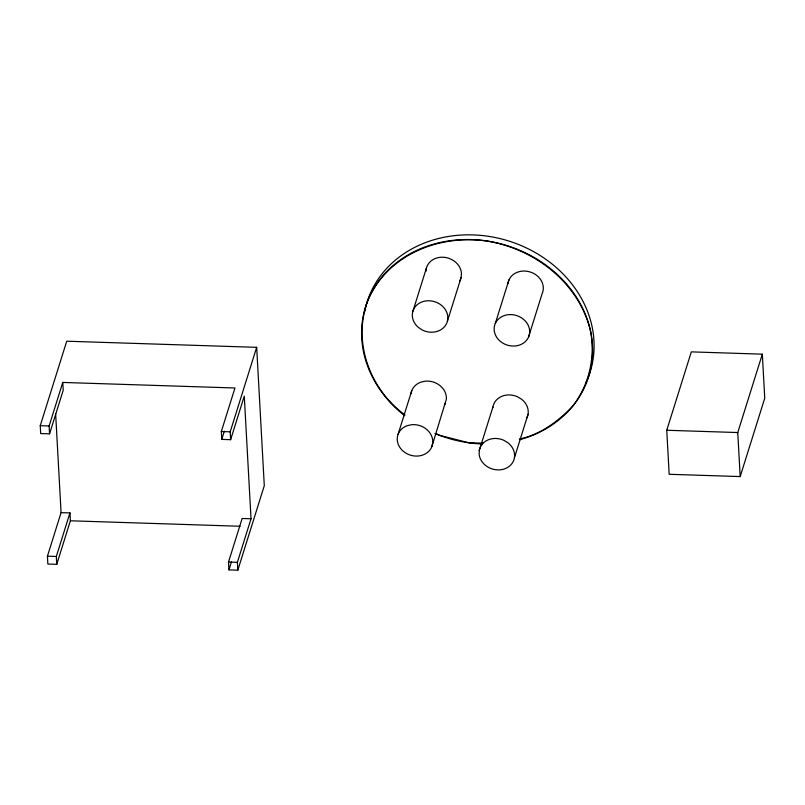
<?xml version="1.0" encoding="UTF-8"?>
<svg xmlns="http://www.w3.org/2000/svg" width="805" height="805" viewBox="0 0 805 805"><rect width="100%" height="100%" fill="white"/><g stroke="black" fill="none" stroke-linecap="round" stroke-linejoin="round"><path stroke-width="1.21" d="M479.247 450.589L479.186 454.674A17.982 15.496 17.4 0 0 505.49 468.53A17.982 15.496 17.4 0 0 507.864 442.72L503.88 440.325A17.982 15.496 17.4 0 0 479.247 450.589L492.901 407.038A17.982 15.496 17.4 0 1 517.524 396.785L521.509 399.179A17.982 15.496 17.4 0 1 526.802 418.087M492.891 407.672L492.901 407.038M447.439 321.115L447.822 317.059A17.982 15.496 17.4 0 0 422.484 301.744A17.982 15.496 17.4 0 0 418.127 327.202L421.941 329.819A17.982 15.496 17.4 0 0 447.439 321.115L461.094 277.564L461.466 273.519A17.982 15.496 17.4 0 0 443.434 257.248A17.982 15.496 17.4 0 0 425.946 271.345M431.883 446.534L432.748 442.579A17.982 15.496 17.4 0 0 411.385 424.738L406.998 425.754A17.982 15.496 17.4 0 0 403.406 451.364A17.982 15.496 17.4 0 0 431.883 446.534L446.393 399.028A17.982 15.496 17.4 0 0 425.03 381.198L420.643 382.214A17.982 15.496 17.4 0 0 411.013 393.585M40.25 425.684L66.724 341.209L256.674 347.337L264.292 485.697L237.817 570.171L228.942 569.88L228.509 562.021L242.154 518.48L251.029 518.762L244.277 396.13L230.633 439.681L221.757 439.389L221.325 431.53L234.969 387.99L62.77 382.435L49.125 425.976L49.558 433.835L40.683 433.553L40.25 425.684L49.125 425.976M49.558 433.835L63.203 390.294L62.77 382.435M61.079 512.634L69.954 512.926L70.387 520.785L56.742 564.325L47.857 564.043L47.425 556.185L61.079 512.634L55.636 413.78M56.742 564.325L56.31 556.466L69.954 512.926M221.757 439.389L224.343 431.158M230.633 439.681L230.2 431.822L256.674 347.337M228.942 569.88L231.518 561.649M237.817 570.171L237.384 562.313L251.029 518.762M412.703 311.867L426.348 268.317M398.123 434.187L411.768 390.636M495.317 323.429L508.961 279.888M528.493 337.194A17.982 15.496 17.4 0 0 509.142 314.624A17.982 15.496 17.4 0 0 498.074 339.126A17.982 15.496 17.4 0 0 528.493 337.194L542.137 293.654A17.982 15.496 17.4 0 0 529.72 271.849A17.982 15.496 17.4 0 0 507.875 283.783M514.425 457.783L528.07 414.243M666.751 430.262L691.314 351.876L762.325 354.17L764.75 398.193L740.187 476.57L669.176 474.286L666.751 430.262L737.762 432.547L762.325 354.17M519.336 439.027C540.417 434.781 558.257 421.267 572.858 406.002C589.23 384.609 595.469 357.34 590.518 330.915C578.745 282.173 533.564 247.93 485.194 240.765C438.041 234.829 387.527 254.883 367.875 300.376C352.177 341.853 369.827 389.308 404.895 414.897M482.769 443.122L469.013 442.82L439.46 435.294L436.018 433.513M221.325 431.53L230.2 431.822M70.387 520.785L240.071 526.259M47.425 556.185L56.31 556.466M228.509 562.021L237.384 562.313M737.762 432.547L740.187 476.57M461.094 277.564A17.982 15.496 17.4 0 1 459.524 281.297M519.97 439.631A116.886 100.706 17.4 0 0 525.534 437.94L528.805 436.803A116.886 100.706 17.4 0 0 572.174 406.827L574.196 404.311A116.886 100.706 17.4 0 0 585.517 385.162L586.714 382.224A116.886 100.706 17.4 0 0 590.739 331.982L590.025 328.782A116.886 100.706 17.4 0 0 581.985 306.977L580.415 303.968A116.886 100.706 17.4 0 0 542.731 262.873L539.712 260.87A116.886 100.706 17.4 0 0 517.021 249.178L513.6 247.87A116.886 100.706 17.4 0 0 456.274 240.001L452.722 240.363A116.886 100.706 17.4 0 0 428.673 245.646L425.402 246.783A116.886 100.706 17.4 0 0 382.023 276.759L380.01 279.265A116.886 100.706 17.4 0 0 368.69 298.424L367.493 301.352A116.886 100.706 17.4 0 0 363.468 351.604L364.172 354.804A116.886 100.706 17.4 0 0 372.212 376.609L373.782 379.618A116.886 100.706 17.4 0 0 404.684 415.732M482.306 443.968A116.886 100.706 17.4 0 1 440.607 435.716L437.175 434.398A116.886 100.706 17.4 0 1 434.921 433.472M445.537 402.983A17.982 15.496 17.4 0 1 444.662 404.824M365.249 308.748A116.886 100.706 17.4 0 1 509.283 241.178A116.886 100.706 17.4 0 1 587.398 379.487M586.986 380.453A116.886 100.706 17.4 0 1 585.678 383.341M364.605 311.847A116.886 100.706 17.4 0 1 365.027 309.774"/></g></svg>
